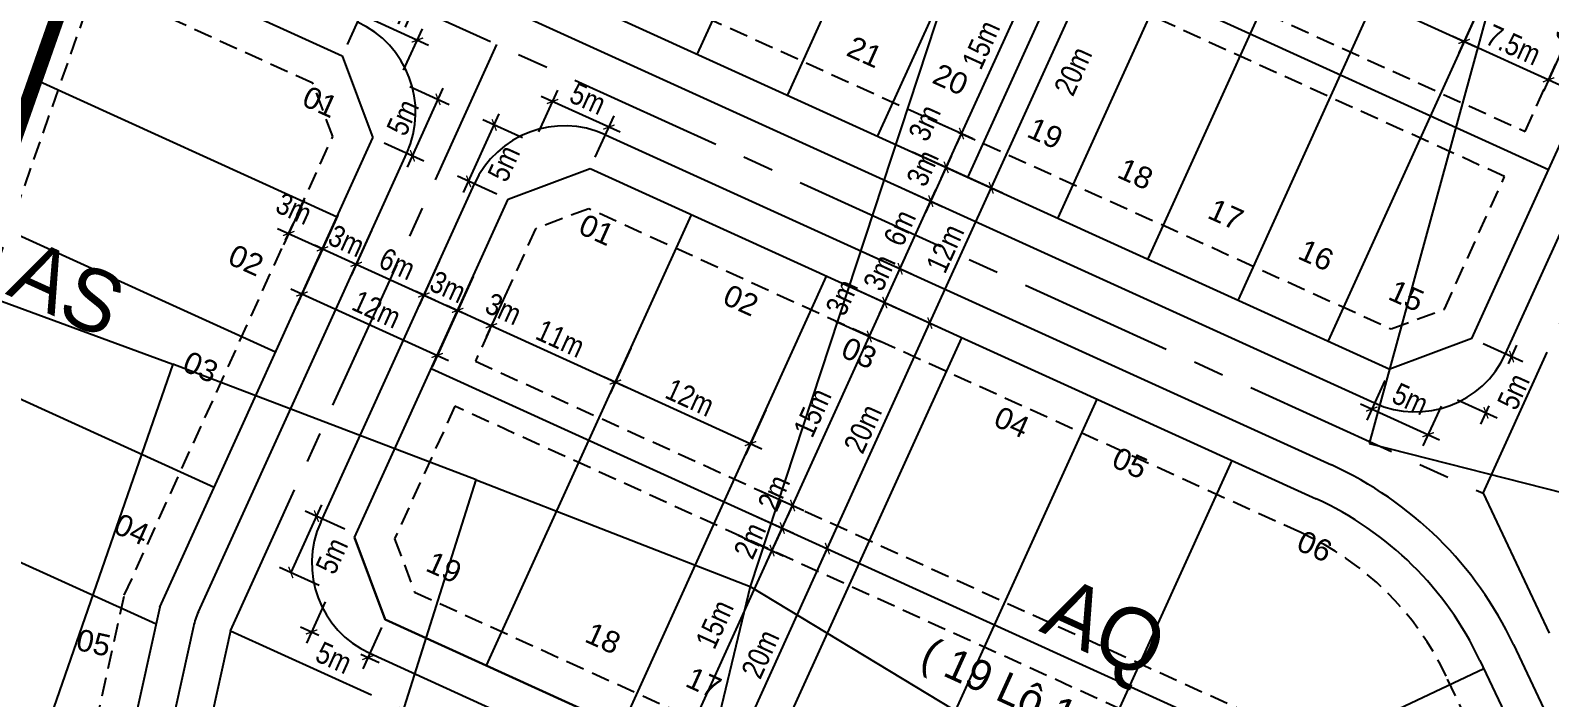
# Model space of a CAD drawing. Extents: x 597165 to 598689, y 1181586 to 1183364.
# Drawn here: x 597400.6 to 597523.4, y 1182816.4 to 1182870.2 of the extents above; entities that cross this region are included whole.
import ezdxf
from ezdxf.enums import TextEntityAlignment as Align

# ---------------------------------------------------------------- set-up
doc = ezdxf.new("R2010")
doc.units = 0
doc.header["$MEASUREMENT"] = 0
for name, pattern in [('CENTER', [2, 1.25, -0.25, 0.25, -0.25]), ('DASHED', [0.75, 0.5, -0.25]), ('LOGIOI', [4, 3, -1])]:
    doc.linetypes.add(name, pattern=pattern)
doc.layers.get('0').update_dxf_attribs({"linetype": 'CONTINUOUS'})
doc.layers.get('DEFPOINTS').update_dxf_attribs({"color": 8, "linetype": 'CONTINUOUS'})
for name, color, linetype in [('CGXD', 3, 'CONTINUOUS'), ('DIM-T', 7, 'CONTINUOUS'), ('DTEXT-TENLO', 4, 'CONTINUOUS'), ('MOCRANH', 7, 'CONTINUOUS'), ('NEN-HT', 8, 'CONTINUOUS'), ('NET-LENGOAI', 4, 'CONTINUOUS'), ('NET-LETRONG', 5, 'CONTINUOUS'), ('NET-PLO', 2, 'CONTINUOUS'), ('NET-TIM', 2, 'CENTER'), ('RANH_QUY_HOACH', 7, 'LOGIOI'), ('RANHGIAODAT', 150, 'LOGIOI'), ('TEXT-SOLO', 7, 'CONTINUOUS')]:
    doc.layers.add(name, color=color, linetype=linetype)
doc.styles.add('AVO', font='VHELVEN.TTF')
doc.styles.add('VHEL-C-R', font='VHELVCN.TTF')
doc.styles.add('VTIMES-R', font='VAPTIMN.TTF')
doc.dimstyles.new('TL1000', dxfattribs={"dimscale": 0, "dimtxt": 2, "dimasz": 0.7, "dimexe": 1, "dimexo": 1, "dimgap": 0.5, "dimtad": 1, "dimdec": 1, "dimzin": 12, "dimtxsty": 'VHEL-C-R', "dimblk1": 'ARCHTICK', "dimblk2": 'ARCHTICK', "dimsah": 1, "dimcen": -0.09, "dimdle": 1, "dimclrd": 256, "dimclre": 256, "dimclrt": 256, "dimazin": 3, "dimtfac": 0.005, "dimtdec": 1, "dimtix": 1, "dimtmove": 0, "dimatfit": 3, "dimtolj": 1, "dimtzin": 0})

# ---------------------------------------------------------------- blocks, each defined once
blk = doc.blocks.new('_ARCHTICK')
at = {"color": 0, "linetype": 'BYBLOCK', "const_width": 0.15}
blk.add_lwpolyline([(-0.5, -0.5), (0.5, 0.5)], dxfattribs=at)
blk = doc.blocks.new('*D796')
at = {"linetype": 'BYBLOCK'}
for p, q in [((597473.12, 1182863.15), (597476.76, 1182861.5)), ((597474.2, 1182858.27), (597475.85, 1182861.91)), ((597471.88, 1182860.42), (597475.52, 1182858.77))]:
    blk.add_line(p, q, dxfattribs=at)
at = {"layer": 'DEFPOINTS', "color": 0, "linetype": 'BYBLOCK'}
for p in [(597472.21, 1182863.57), (597475.85, 1182861.91), (597470.97, 1182860.83)]:
    blk.add_point(p, dxfattribs=at)
at = {"linetype": 'BYBLOCK', "xscale": 0.7, "yscale": 0.7, "zscale": 0.7}
for p, rotation in [((597475.85, 1182861.91), 65.55248368435842), ((597474.61, 1182859.18), 245.5524836843584)]:
    blk.add_blockref('_ARCHTICK', p, dxfattribs=dict(at, rotation=rotation))
at = {"linetype": 'BYBLOCK', "insert": (597472.87, 1182862.77), "char_height": 1.75, "attachment_point": 5, "rotation": 65.5525, "style": 'VHEL-C-R'}
blk.add_mtext('\\A1;3m', dxfattribs=at)
blk = doc.blocks.new('*D795')
at = {"linetype": 'BYBLOCK'}
for p, q in [((597475.44, 1182861), (597482.48, 1182876.48)), ((597479.33, 1182876.81), (597482.97, 1182875.15))]:
    blk.add_line(p, q, dxfattribs=at)
at = {"layer": 'DEFPOINTS', "color": 0, "linetype": 'BYBLOCK'}
for p in [(597478.42, 1182877.22), (597482.06, 1182875.57), (597472.21, 1182863.57)]:
    blk.add_point(p, dxfattribs=at)
at = {"linetype": 'BYBLOCK', "xscale": 0.7, "yscale": 0.7, "zscale": 0.7}
for p, rotation in [((597482.06, 1182875.57), 65.55248368435842), ((597475.85, 1182861.91), 245.5524836843584)]:
    blk.add_blockref('_ARCHTICK', p, dxfattribs=dict(at, rotation=rotation))
at = {"linetype": 'BYBLOCK', "insert": (597477.43, 1182869.08), "char_height": 1.75, "attachment_point": 5, "rotation": 65.5525, "style": 'VHEL-C-R'}
blk.add_mtext('\\A1;15m', dxfattribs=at)
blk = doc.blocks.new('*D790')
at = {"linetype": 'BYBLOCK'}
for p, q in [((597480.16, 1182878.63), (597487.44, 1182875.32)), ((597477.84, 1182856.61), (597486.94, 1182876.64)), ((597471.88, 1182860.42), (597479.16, 1182857.11))]:
    blk.add_line(p, q, dxfattribs=at)
at = {"layer": 'DEFPOINTS', "color": 0, "linetype": 'BYBLOCK'}
for p in [(597479.25, 1182879.04), (597486.53, 1182875.73), (597470.97, 1182860.83)]:
    blk.add_point(p, dxfattribs=at)
at = {"linetype": 'BYBLOCK', "xscale": 0.7, "yscale": 0.7, "zscale": 0.7}
for p, rotation in [((597486.53, 1182875.73), 65.55248368510357), ((597478.25, 1182857.52), 245.5524836851035)]:
    blk.add_blockref('_ARCHTICK', p, dxfattribs=dict(at, rotation=rotation))
at = {"linetype": 'BYBLOCK', "insert": (597484.87, 1182866.95), "char_height": 1.75, "attachment_point": 5, "rotation": 65.5525, "style": 'VHEL-C-R'}
blk.add_mtext('\\A1;20m', dxfattribs=at)
blk = doc.blocks.new('*D788')
at = {"linetype": 'BYBLOCK'}
for p, q in [((597468.16, 1182852.23), (597471.8, 1182850.57)), ((597469.23, 1182847.35), (597471.3, 1182851.9)), ((597466.92, 1182849.5), (597470.56, 1182847.84))]:
    blk.add_line(p, q, dxfattribs=at)
at = {"layer": 'DEFPOINTS', "color": 0, "linetype": 'BYBLOCK'}
for p in [(597467.25, 1182852.64), (597470.89, 1182850.99), (597466, 1182849.91)]:
    blk.add_point(p, dxfattribs=at)
at = {"linetype": 'BYBLOCK', "xscale": 0.7, "yscale": 0.7, "zscale": 0.7}
for p, rotation in [((597470.89, 1182850.99), 65.55248368601504), ((597469.65, 1182848.26), 245.552483686015)]:
    blk.add_blockref('_ARCHTICK', p, dxfattribs=dict(at, rotation=rotation))
at = {"linetype": 'BYBLOCK', "insert": (597469.22, 1182850.68), "char_height": 1.75, "attachment_point": 5, "rotation": 65.5525, "style": 'VHEL-C-R'}
blk.add_mtext('\\A1;3m', dxfattribs=at)
blk = doc.blocks.new('*D787')
at = {"linetype": 'BYBLOCK'}
for p, q in [((597470.64, 1182857.69), (597474.28, 1182856.03)), ((597470.47, 1182850.08), (597473.78, 1182857.36))]:
    blk.add_line(p, q, dxfattribs=at)
at = {"layer": 'DEFPOINTS', "color": 0, "linetype": 'BYBLOCK'}
for p in [(597469.73, 1182858.1), (597473.37, 1182856.45), (597467.25, 1182852.64)]:
    blk.add_point(p, dxfattribs=at)
at = {"linetype": 'BYBLOCK', "xscale": 0.7, "yscale": 0.7, "zscale": 0.7}
for p, rotation in [((597473.37, 1182856.45), 65.55248368601504), ((597470.89, 1182850.99), 245.552483686015)]:
    blk.add_blockref('_ARCHTICK', p, dxfattribs=dict(at, rotation=rotation))
at = {"linetype": 'BYBLOCK', "insert": (597470.86, 1182854.29), "char_height": 1.75, "attachment_point": 5, "rotation": 65.5525, "style": 'VHEL-C-R'}
blk.add_mtext('\\A1;6m', dxfattribs=at)
blk = doc.blocks.new('*D786')
at = {"linetype": 'BYBLOCK'}
for p, q in [((597471.88, 1182860.42), (597475.52, 1182858.77)), ((597472.96, 1182855.54), (597475.03, 1182860.09))]:
    blk.add_line(p, q, dxfattribs=at)
at = {"layer": 'DEFPOINTS', "color": 0, "linetype": 'BYBLOCK'}
for p in [(597470.97, 1182860.83), (597474.61, 1182859.18), (597469.73, 1182858.1)]:
    blk.add_point(p, dxfattribs=at)
at = {"linetype": 'BYBLOCK', "xscale": 0.7, "yscale": 0.7, "zscale": 0.7}
for p, rotation in [((597474.61, 1182859.18), 65.55248368601504), ((597473.37, 1182856.45), 245.552483686015)]:
    blk.add_blockref('_ARCHTICK', p, dxfattribs=dict(at, rotation=rotation))
at = {"linetype": 'BYBLOCK', "insert": (597472.71, 1182859.12), "char_height": 1.75, "attachment_point": 5, "rotation": 65.5525, "style": 'VHEL-C-R'}
blk.add_mtext('\\A1;3m', dxfattribs=at)
blk = doc.blocks.new('*D785')
at = {"linetype": 'BYBLOCK'}
for p, q in [((597471.88, 1182860.42), (597479.16, 1182857.11)), ((597472.87, 1182845.69), (597478.67, 1182858.43)), ((597466.92, 1182849.5), (597474.2, 1182846.19))]:
    blk.add_line(p, q, dxfattribs=at)
at = {"layer": 'DEFPOINTS', "color": 0, "linetype": 'BYBLOCK'}
for p in [(597470.97, 1182860.83), (597478.25, 1182857.52), (597466, 1182849.91)]:
    blk.add_point(p, dxfattribs=at)
at = {"linetype": 'BYBLOCK', "xscale": 0.7, "yscale": 0.7, "zscale": 0.7}
for p, rotation in [((597478.25, 1182857.52), 65.55248368587644), ((597473.29, 1182846.6), 245.5524836858764)]:
    blk.add_blockref('_ARCHTICK', p, dxfattribs=dict(at, rotation=rotation))
at = {"linetype": 'BYBLOCK', "insert": (597474.52, 1182852.63), "char_height": 1.75, "attachment_point": 5, "rotation": 65.5525, "style": 'VHEL-C-R'}
blk.add_mtext('\\A1;12m', dxfattribs=at)
blk = doc.blocks.new('*D783')
at = {"linetype": 'BYBLOCK'}
for p, q in [((597457.81, 1182829.47), (597461.45, 1182827.81)), ((597453.92, 1182813.66), (597460.96, 1182829.14))]:
    blk.add_line(p, q, dxfattribs=at)
at = {"layer": 'DEFPOINTS', "color": 0, "linetype": 'BYBLOCK'}
for p in [(597456.9, 1182829.88), (597460.54, 1182828.23), (597450.69, 1182816.23)]:
    blk.add_point(p, dxfattribs=at)
at = {"linetype": 'BYBLOCK', "xscale": 0.7, "yscale": 0.7, "zscale": 0.7}
for p, rotation in [((597460.54, 1182828.23), 65.55248368435842), ((597454.33, 1182814.57), 245.5524836843584)]:
    blk.add_blockref('_ARCHTICK', p, dxfattribs=dict(at, rotation=rotation))
at = {"linetype": 'BYBLOCK', "insert": (597455.9, 1182822.28), "char_height": 1.75, "attachment_point": 5, "rotation": 65.5525, "style": 'VHEL-C-R'}
blk.add_mtext('\\A1;15m', dxfattribs=at)
blk = doc.blocks.new('*D782')
at = {"linetype": 'BYBLOCK'}
for p, q in [((597458.64, 1182831.29), (597462.28, 1182829.63)), ((597460.13, 1182827.32), (597461.37, 1182830.05))]:
    blk.add_line(p, q, dxfattribs=at)
at = {"layer": 'DEFPOINTS', "color": 0, "linetype": 'BYBLOCK'}
for p in [(597457.73, 1182831.7), (597456.9, 1182829.88), (597461.37, 1182830.05)]:
    blk.add_point(p, dxfattribs=at)
at = {"linetype": 'BYBLOCK', "xscale": 0.7, "yscale": 0.7, "zscale": 0.7}
for p, rotation in [((597461.37, 1182830.05), 65.55248368435842), ((597460.54, 1182828.23), 245.5524836843584)]:
    blk.add_blockref('_ARCHTICK', p, dxfattribs=dict(at, rotation=rotation))
at = {"linetype": 'BYBLOCK', "insert": (597458.74, 1182829.04), "char_height": 1.75, "attachment_point": 5, "rotation": 65.5525, "style": 'VHEL-C-R'}
blk.add_mtext('\\A1;2m', dxfattribs=at)
blk = doc.blocks.new('*D781')
at = {"linetype": 'BYBLOCK'}
for p, q in [((597459.47, 1182833.11), (597463.11, 1182831.46)), ((597460.96, 1182829.14), (597462.2, 1182831.87))]:
    blk.add_line(p, q, dxfattribs=at)
at = {"layer": 'DEFPOINTS', "color": 0, "linetype": 'BYBLOCK'}
for p in [(597458.56, 1182833.52), (597462.2, 1182831.87), (597457.73, 1182831.7)]:
    blk.add_point(p, dxfattribs=at)
at = {"linetype": 'BYBLOCK', "xscale": 0.7, "yscale": 0.7, "zscale": 0.7}
for p, rotation in [((597462.2, 1182831.87), 65.55248368435842), ((597461.37, 1182830.05), 245.5524836843584)]:
    blk.add_blockref('_ARCHTICK', p, dxfattribs=dict(at, rotation=rotation))
at = {"linetype": 'BYBLOCK', "insert": (597460.68, 1182832.89), "char_height": 1.75, "attachment_point": 5, "rotation": 65.5525, "style": 'VHEL-C-R'}
blk.add_mtext('\\A1;2m', dxfattribs=at)
blk = doc.blocks.new('*D780')
at = {"linetype": 'BYBLOCK'}
for p, q in [((597465.67, 1182846.77), (597469.31, 1182845.11)), ((597461.78, 1182830.96), (597468.82, 1182846.43))]:
    blk.add_line(p, q, dxfattribs=at)
at = {"layer": 'DEFPOINTS', "color": 0, "linetype": 'BYBLOCK'}
for p in [(597464.76, 1182847.18), (597468.4, 1182845.52), (597458.56, 1182833.52)]:
    blk.add_point(p, dxfattribs=at)
at = {"linetype": 'BYBLOCK', "xscale": 0.7, "yscale": 0.7, "zscale": 0.7}
for p, rotation in [((597468.4, 1182845.52), 65.55248368435842), ((597462.2, 1182831.87), 245.5524836843584)]:
    blk.add_blockref('_ARCHTICK', p, dxfattribs=dict(at, rotation=rotation))
at = {"linetype": 'BYBLOCK', "insert": (597463.81, 1182839.37), "char_height": 1.75, "attachment_point": 5, "rotation": 65.5525, "style": 'VHEL-C-R'}
blk.add_mtext('\\A1;15m', dxfattribs=at)
blk = doc.blocks.new('*D779')
at = {"linetype": 'BYBLOCK'}
for p, q in [((597466.92, 1182849.5), (597470.56, 1182847.84)), ((597467.99, 1182844.61), (597469.65, 1182848.26))]:
    blk.add_line(p, q, dxfattribs=at)
at = {"layer": 'DEFPOINTS', "color": 0, "linetype": 'BYBLOCK'}
for p in [(597466, 1182849.91), (597469.65, 1182848.26), (597464.76, 1182847.18)]:
    blk.add_point(p, dxfattribs=at)
at = {"linetype": 'BYBLOCK', "xscale": 0.7, "yscale": 0.7, "zscale": 0.7}
for p, rotation in [((597469.65, 1182848.26), 65.55248368435842), ((597468.4, 1182845.52), 245.5524836843584)]:
    blk.add_blockref('_ARCHTICK', p, dxfattribs=dict(at, rotation=rotation))
at = {"linetype": 'BYBLOCK', "insert": (597466.18, 1182848.68), "char_height": 1.75, "attachment_point": 5, "rotation": 65.5525, "style": 'VHEL-C-R'}
blk.add_mtext('\\A1;3m', dxfattribs=at)
blk = doc.blocks.new('*D778')
at = {"linetype": 'BYBLOCK'}
for p, q in [((597458.64, 1182831.29), (597465.92, 1182827.98)), ((597456.32, 1182809.28), (597465.42, 1182829.3)), ((597450.36, 1182813.08), (597457.64, 1182809.77))]:
    blk.add_line(p, q, dxfattribs=at)
at = {"layer": 'DEFPOINTS', "color": 0, "linetype": 'BYBLOCK'}
for p in [(597457.73, 1182831.7), (597465.01, 1182828.39), (597449.45, 1182813.5)]:
    blk.add_point(p, dxfattribs=at)
at = {"linetype": 'BYBLOCK', "xscale": 0.7, "yscale": 0.7, "zscale": 0.7}
for p, rotation in [((597465.01, 1182828.39), 65.55248368510357), ((597456.73, 1182810.19), 245.5524836851035)]:
    blk.add_blockref('_ARCHTICK', p, dxfattribs=dict(at, rotation=rotation))
at = {"linetype": 'BYBLOCK', "insert": (597459.6, 1182819.87), "char_height": 1.75, "attachment_point": 5, "rotation": 65.5525, "style": 'VHEL-C-R'}
blk.add_mtext('\\A1;20m', dxfattribs=at)
blk = doc.blocks.new('*D777')
at = {"linetype": 'BYBLOCK'}
for p, q in [((597466.92, 1182849.5), (597474.2, 1182846.19)), ((597464.6, 1182827.48), (597473.7, 1182847.51)), ((597458.64, 1182831.29), (597465.92, 1182827.98))]:
    blk.add_line(p, q, dxfattribs=at)
at = {"layer": 'DEFPOINTS', "color": 0, "linetype": 'BYBLOCK'}
for p in [(597466, 1182849.91), (597473.29, 1182846.6), (597457.73, 1182831.7)]:
    blk.add_point(p, dxfattribs=at)
at = {"linetype": 'BYBLOCK', "xscale": 0.7, "yscale": 0.7, "zscale": 0.7}
for p, rotation in [((597473.29, 1182846.6), 65.55248368510357), ((597465.01, 1182828.39), 245.5524836851035)]:
    blk.add_blockref('_ARCHTICK', p, dxfattribs=dict(at, rotation=rotation))
at = {"linetype": 'BYBLOCK', "insert": (597467.88, 1182838.07), "char_height": 1.75, "attachment_point": 5, "rotation": 65.5525, "style": 'VHEL-C-R'}
blk.add_mtext('\\A1;20m', dxfattribs=at)
blk = doc.blocks.new('*D771')
at = {"linetype": 'BYBLOCK'}
for p, q in [((597508.27, 1182873.08), (597517.37, 1182868.94)), ((597517.7, 1182872.09), (597516.05, 1182868.44))]:
    blk.add_line(p, q, dxfattribs=at)
at = {"layer": 'DEFPOINTS', "color": 0, "linetype": 'BYBLOCK'}
for p in [(597510.83, 1182876.3), (597518.11, 1182873), (597516.46, 1182869.35)]:
    blk.add_point(p, dxfattribs=at)
at = {"linetype": 'BYBLOCK', "xscale": 0.7, "yscale": 0.7, "zscale": 0.7}
for p, rotation in [((597509.18, 1182872.66), 155.5697747363077), ((597516.46, 1182869.35), 335.5697747363077)]:
    blk.add_blockref('_ARCHTICK', p, dxfattribs=dict(at, rotation=rotation))
at = {"linetype": 'BYBLOCK', "insert": (597513.39, 1182872.28), "char_height": 1.75, "attachment_point": 5, "rotation": 335.5698, "style": 'VHEL-C-R'}
blk.add_mtext('\\A1;8m', dxfattribs=at)
blk = doc.blocks.new('*D770')
at = {"linetype": 'BYBLOCK'}
for p, q in [((597515.55, 1182869.77), (597524.2, 1182865.84)), ((597524.53, 1182868.98), (597522.88, 1182865.34))]:
    blk.add_line(p, q, dxfattribs=at)
at = {"layer": 'DEFPOINTS', "color": 0, "linetype": 'BYBLOCK'}
for p in [(597518.11, 1182873), (597524.94, 1182869.89), (597523.29, 1182866.25)]:
    blk.add_point(p, dxfattribs=at)
at = {"linetype": 'BYBLOCK', "xscale": 0.7, "yscale": 0.7, "zscale": 0.7}
for p, rotation in [((597516.46, 1182869.35), 155.5697747363077), ((597523.29, 1182866.25), 335.5697747363077)]:
    blk.add_blockref('_ARCHTICK', p, dxfattribs=dict(at, rotation=rotation))
at = {"linetype": 'BYBLOCK', "insert": (597520.45, 1182869.07), "char_height": 1.75, "attachment_point": 5, "rotation": 335.5698, "style": 'VHEL-C-R'}
blk.add_mtext('\\A1;7.5m', dxfattribs=at)
blk = doc.blocks.new('*D769')
at = {"linetype": 'BYBLOCK'}
for p, q in [((597527.26, 1182867.73), (597525.61, 1182864.1)), ((597522.38, 1182866.67), (597526.02, 1182865.01))]:
    blk.add_line(p, q, dxfattribs=at)
at = {"layer": 'DEFPOINTS', "color": 0, "linetype": 'BYBLOCK'}
for p in [(597524.94, 1182869.89), (597527.67, 1182868.65), (597526.02, 1182865.01)]:
    blk.add_point(p, dxfattribs=at)
at = {"linetype": 'BYBLOCK', "xscale": 0.7, "yscale": 0.7, "zscale": 0.7}
for p, rotation in [((597523.29, 1182866.25), 155.5697747363077), ((597526.02, 1182865.01), 335.5697747363077)]:
    blk.add_blockref('_ARCHTICK', p, dxfattribs=dict(at, rotation=rotation))
at = {"linetype": 'BYBLOCK', "insert": (597525.34, 1182869.98), "char_height": 1.75, "attachment_point": 5, "rotation": 335.5698, "style": 'VHEL-C-R'}
blk.add_mtext('\\A1;3m', dxfattribs=at)
blk = doc.blocks.new('*D764')
at = {"linetype": 'BYBLOCK'}
for p, q in [((597425.45, 1182855.33), (597423.8, 1182851.69)), ((597428.18, 1182854.08), (597426.53, 1182850.44)), ((597424.21, 1182852.6), (597423.57, 1182852.89)), ((597424.21, 1182852.6), (597426.94, 1182851.35)), ((597426.94, 1182851.35), (597427.58, 1182851.06))]:
    blk.add_line(p, q, dxfattribs=at)
at = {"layer": 'DEFPOINTS', "color": 0, "linetype": 'BYBLOCK'}
for p in [(597425.87, 1182856.24), (597428.6, 1182855), (597426.94, 1182851.35)]:
    blk.add_point(p, dxfattribs=at)
at = {"linetype": 'BYBLOCK', "xscale": 0.7, "yscale": 0.7, "zscale": 0.7}
for p, rotation in [((597424.21, 1182852.6), 335.5524836771825), ((597426.94, 1182851.35), 155.5524836771825)]:
    blk.add_blockref('_ARCHTICK', p, dxfattribs=dict(at, rotation=rotation))
at = {"linetype": 'BYBLOCK', "insert": (597426.15, 1182853.24), "char_height": 1.75, "attachment_point": 5, "rotation": 335.5525, "style": 'VHEL-C-R'}
blk.add_mtext('\\A1;3m', dxfattribs=at)
blk = doc.blocks.new('*D763')
at = {"linetype": 'BYBLOCK'}
for p, q in [((597426.03, 1182851.77), (597433.31, 1182848.46)), ((597433.64, 1182851.6), (597431.99, 1182847.96))]:
    blk.add_line(p, q, dxfattribs=at)
at = {"layer": 'DEFPOINTS', "color": 0, "linetype": 'BYBLOCK'}
for p in [(597428.6, 1182855), (597434.06, 1182852.51), (597432.4, 1182848.87)]:
    blk.add_point(p, dxfattribs=at)
at = {"linetype": 'BYBLOCK', "xscale": 0.7, "yscale": 0.7, "zscale": 0.7}
for p, rotation in [((597426.94, 1182851.35), 155.5524836771825), ((597432.4, 1182848.87), 335.5524836771825)]:
    blk.add_blockref('_ARCHTICK', p, dxfattribs=dict(at, rotation=rotation))
at = {"linetype": 'BYBLOCK', "insert": (597430.25, 1182851.38), "char_height": 1.75, "attachment_point": 5, "rotation": 335.5525, "style": 'VHEL-C-R'}
blk.add_mtext('\\A1;6m', dxfattribs=at)
blk = doc.blocks.new('*D762')
at = {"linetype": 'BYBLOCK'}
for p, q in [((597436.38, 1182850.36), (597434.72, 1182846.72)), ((597432.4, 1182848.87), (597431.77, 1182849.16)), ((597432.4, 1182848.87), (597435.13, 1182847.63)), ((597435.13, 1182847.63), (597435.77, 1182847.34))]:
    blk.add_line(p, q, dxfattribs=at)
at = {"layer": 'DEFPOINTS', "color": 0, "linetype": 'BYBLOCK'}
for p in [(597434.06, 1182852.51), (597436.79, 1182851.27), (597435.13, 1182847.63)]:
    blk.add_point(p, dxfattribs=at)
at = {"linetype": 'BYBLOCK', "xscale": 0.7, "yscale": 0.7, "zscale": 0.7}
for p, rotation in [((597432.4, 1182848.87), 335.5524836771825), ((597435.13, 1182847.63), 155.5524836771825)]:
    blk.add_blockref('_ARCHTICK', p, dxfattribs=dict(at, rotation=rotation))
at = {"linetype": 'BYBLOCK', "insert": (597434.35, 1182849.52), "char_height": 1.75, "attachment_point": 5, "rotation": 335.5525, "style": 'VHEL-C-R'}
blk.add_mtext('\\A1;3m', dxfattribs=at)
blk = doc.blocks.new('*D761')
at = {"linetype": 'BYBLOCK'}
for p, q in [((597425.45, 1182855.33), (597422.14, 1182848.04)), ((597436.38, 1182850.36), (597433.06, 1182843.08)), ((597421.64, 1182849.37), (597434.39, 1182843.57))]:
    blk.add_line(p, q, dxfattribs=at)
at = {"layer": 'DEFPOINTS', "color": 0, "linetype": 'BYBLOCK'}
for p in [(597425.87, 1182856.24), (597436.79, 1182851.27), (597433.48, 1182843.99)]:
    blk.add_point(p, dxfattribs=at)
at = {"linetype": 'BYBLOCK', "xscale": 0.7, "yscale": 0.7, "zscale": 0.7}
for p, rotation in [((597422.55, 1182848.95), 155.5524836841284), ((597433.48, 1182843.99), 335.5524836841283)]:
    blk.add_blockref('_ARCHTICK', p, dxfattribs=dict(at, rotation=rotation))
at = {"linetype": 'BYBLOCK', "insert": (597428.59, 1182847.72), "char_height": 1.75, "attachment_point": 5, "rotation": 335.5525, "style": 'VHEL-C-R'}
blk.add_mtext('\\A1;12m', dxfattribs=at)
blk = doc.blocks.new('*D760')
at = {"linetype": 'BYBLOCK'}
for p, q in [((597436.38, 1182850.36), (597434.72, 1182846.72)), ((597439.11, 1182849.12), (597437.45, 1182845.48)), ((597434.22, 1182848.04), (597437.86, 1182846.39))]:
    blk.add_line(p, q, dxfattribs=at)
at = {"layer": 'DEFPOINTS', "color": 0, "linetype": 'BYBLOCK'}
for p in [(597436.79, 1182851.27), (597439.52, 1182850.03), (597437.86, 1182846.39)]:
    blk.add_point(p, dxfattribs=at)
at = {"linetype": 'BYBLOCK', "xscale": 0.7, "yscale": 0.7, "zscale": 0.7}
for p, rotation in [((597435.13, 1182847.63), 155.5524836762623), ((597437.86, 1182846.39), 335.5524836762623)]:
    blk.add_blockref('_ARCHTICK', p, dxfattribs=dict(at, rotation=rotation))
at = {"linetype": 'BYBLOCK', "insert": (597438.84, 1182847.74), "char_height": 1.75, "attachment_point": 5, "rotation": 335.5525, "style": 'VHEL-C-R'}
blk.add_mtext('\\A1;3m', dxfattribs=at)
blk = doc.blocks.new('*D759')
at = {"linetype": 'BYBLOCK'}
for p, q in [((597436.95, 1182846.8), (597448.79, 1182841.42)), ((597449.12, 1182844.57), (597447.46, 1182840.92))]:
    blk.add_line(p, q, dxfattribs=at)
at = {"layer": 'DEFPOINTS', "color": 0, "linetype": 'BYBLOCK'}
for p in [(597439.52, 1182850.03), (597449.53, 1182845.48), (597447.88, 1182841.84)]:
    blk.add_point(p, dxfattribs=at)
at = {"linetype": 'BYBLOCK', "xscale": 0.7, "yscale": 0.7, "zscale": 0.7}
for p, rotation in [((597437.86, 1182846.39), 155.5524836762623), ((597447.88, 1182841.84), 335.5524836762623)]:
    blk.add_blockref('_ARCHTICK', p, dxfattribs=dict(at, rotation=rotation))
at = {"linetype": 'BYBLOCK', "insert": (597443.44, 1182845.36), "char_height": 1.75, "attachment_point": 5, "rotation": 335.5525, "style": 'VHEL-C-R'}
blk.add_mtext('\\A1;11m', dxfattribs=at)
blk = doc.blocks.new('*D758')
at = {"linetype": 'BYBLOCK'}
for p, q in [((597446.97, 1182842.25), (597459.71, 1182836.45)), ((597460.04, 1182839.6), (597458.39, 1182835.96))]:
    blk.add_line(p, q, dxfattribs=at)
at = {"layer": 'DEFPOINTS', "color": 0, "linetype": 'BYBLOCK'}
for p in [(597449.53, 1182845.48), (597460.46, 1182840.51), (597458.8, 1182836.87)]:
    blk.add_point(p, dxfattribs=at)
at = {"linetype": 'BYBLOCK', "xscale": 0.7, "yscale": 0.7, "zscale": 0.7}
for p, rotation in [((597447.88, 1182841.84), 155.5524836762623), ((597458.8, 1182836.87), 335.5524836762623)]:
    blk.add_blockref('_ARCHTICK', p, dxfattribs=dict(at, rotation=rotation))
at = {"linetype": 'BYBLOCK', "insert": (597453.91, 1182840.6), "char_height": 1.75, "attachment_point": 5, "rotation": 335.5525, "style": 'VHEL-C-R'}
blk.add_mtext('\\A1;12m', dxfattribs=at)
blk = doc.blocks.new('*D757')
at = {"linetype": 'BYBLOCK'}
for p, q in [((597422.72, 1182856.57), (597421.06, 1182852.93)), ((597425.45, 1182855.33), (597423.8, 1182851.69)), ((597420.57, 1182854.25), (597424.21, 1182852.6))]:
    blk.add_line(p, q, dxfattribs=at)
at = {"layer": 'DEFPOINTS', "color": 0, "linetype": 'BYBLOCK'}
for p in [(597423.13, 1182857.48), (597425.87, 1182856.24), (597424.21, 1182852.6)]:
    blk.add_point(p, dxfattribs=at)
at = {"linetype": 'BYBLOCK', "xscale": 0.7, "yscale": 0.7, "zscale": 0.7}
for p, rotation in [((597421.48, 1182853.84), 155.5524836762623), ((597424.21, 1182852.6), 335.5524836762623)]:
    blk.add_blockref('_ARCHTICK', p, dxfattribs=dict(at, rotation=rotation))
at = {"linetype": 'BYBLOCK', "insert": (597421.91, 1182855.84), "char_height": 1.75, "attachment_point": 5, "rotation": 335.5525, "style": 'VHEL-C-R'}
blk.add_mtext('\\A1;3m', dxfattribs=at)
blk = doc.blocks.new('*D611')
at = {"linetype": 'BYBLOCK'}
for p, q in [((597510.05, 1182841.97), (597508.59, 1182838.75)), ((597508.09, 1182840.08), (597514.47, 1182837.18)), ((597514.6, 1182839.9), (597513.14, 1182836.68))]:
    blk.add_line(p, q, dxfattribs=at)
at = {"layer": 'DEFPOINTS', "color": 0, "linetype": 'BYBLOCK'}
for p in [(597510.47, 1182842.88), (597515.02, 1182840.81), (597513.56, 1182837.59)]:
    blk.add_point(p, dxfattribs=at)
at = {"linetype": 'BYBLOCK', "xscale": 0.7, "yscale": 0.7, "zscale": 0.7}
for p, rotation in [((597509, 1182839.66), 155.5524836872288), ((597513.56, 1182837.59), 335.5524836872287)]:
    blk.add_blockref('_ARCHTICK', p, dxfattribs=dict(at, rotation=rotation))
at = {"linetype": 'BYBLOCK', "insert": (597512.12, 1182840.47), "char_height": 1.75, "attachment_point": 5, "rotation": 335.5525, "style": 'VHEL-C-R'}
blk.add_mtext('\\A1;5m', dxfattribs=at)
blk = doc.blocks.new('*D610')
at = {"linetype": 'BYBLOCK'}
for p, q in [((597518, 1182844.95), (597521.21, 1182843.49)), ((597520.71, 1182844.81), (597520.03, 1182843.32)), ((597515.93, 1182840.4), (597519.14, 1182838.94)), ((597517.82, 1182838.44), (597518.49, 1182839.93))]:
    blk.add_line(p, q, dxfattribs=at)
at = {"layer": 'DEFPOINTS', "color": 0, "linetype": 'BYBLOCK'}
for p in [(597517.09, 1182845.36), (597515.02, 1182840.81), (597518.23, 1182839.35)]:
    blk.add_point(p, dxfattribs=at)
at = {"linetype": 'BYBLOCK', "xscale": 0.7, "yscale": 0.7, "zscale": 0.7}
for p, rotation in [((597520.3, 1182843.9), 65.55248368479992), ((597518.23, 1182839.35), 245.5524836848)]:
    blk.add_blockref('_ARCHTICK', p, dxfattribs=dict(at, rotation=rotation))
at = {"linetype": 'BYBLOCK', "insert": (597520.46, 1182841.08), "char_height": 1.75, "attachment_point": 5, "rotation": 65.5525, "style": 'VHEL-C-R'}
blk.add_mtext('\\A1;5m', dxfattribs=at)
blk = doc.blocks.new('*D609')
at = {"linetype": 'BYBLOCK'}
for p, q in [((597431.07, 1182859.2), (597433.96, 1182865.58)), ((597431.27, 1182865.7), (597434.46, 1182864.25)), ((597429.2, 1182861.15), (597432.39, 1182859.7))]:
    blk.add_line(p, q, dxfattribs=at)
at = {"layer": 'DEFPOINTS', "color": 0, "linetype": 'BYBLOCK'}
for p in [(597430.36, 1182866.12), (597433.55, 1182864.67), (597428.29, 1182861.57)]:
    blk.add_point(p, dxfattribs=at)
at = {"linetype": 'BYBLOCK', "xscale": 0.7, "yscale": 0.7, "zscale": 0.7}
for p, rotation in [((597433.55, 1182864.67), 65.55248368612459), ((597431.48, 1182860.11), 245.5524836861246)]:
    blk.add_blockref('_ARCHTICK', p, dxfattribs=dict(at, rotation=rotation))
at = {"linetype": 'BYBLOCK', "insert": (597430.7, 1182863.22), "char_height": 1.75, "attachment_point": 5, "rotation": 65.5525, "style": 'VHEL-C-R'}
blk.add_mtext('\\A1;5m', dxfattribs=at)
blk = doc.blocks.new('*D608')
at = {"linetype": 'BYBLOCK'}
for p, q in [((597426.22, 1182869.1), (597427.74, 1182872.44)), ((597426.42, 1182871.95), (597432.79, 1182869.05)), ((597430.77, 1182867.03), (597432.29, 1182870.37))]:
    blk.add_line(p, q, dxfattribs=at)
at = {"layer": 'DEFPOINTS', "color": 0, "linetype": 'BYBLOCK'}
for p in [(597431.88, 1182869.46), (597425.81, 1182868.19), (597430.36, 1182866.12)]:
    blk.add_point(p, dxfattribs=at)
at = {"linetype": 'BYBLOCK', "xscale": 0.7, "yscale": 0.7, "zscale": 0.7}
for p, rotation in [((597427.33, 1182871.53), 155.5524836866767), ((597431.88, 1182869.46), 335.5524836866767)]:
    blk.add_blockref('_ARCHTICK', p, dxfattribs=dict(at, rotation=rotation))
at = {"linetype": 'BYBLOCK', "insert": (597430.18, 1182871.77), "char_height": 1.75, "attachment_point": 5, "rotation": 335.5525, "style": 'VHEL-C-R'}
blk.add_mtext('\\A1;5m', dxfattribs=at)
blk = doc.blocks.new('*D607')
at = {"linetype": 'BYBLOCK'}
for p, q in [((597435.6, 1182857.14), (597438.5, 1182863.51)), ((597440.37, 1182861.56), (597437.18, 1182863.02)), ((597438.3, 1182857.01), (597435.11, 1182858.46))]:
    blk.add_line(p, q, dxfattribs=at)
at = {"layer": 'DEFPOINTS', "color": 0, "linetype": 'BYBLOCK'}
for p in [(597438.09, 1182862.6), (597441.28, 1182861.15), (597439.21, 1182856.6)]:
    blk.add_point(p, dxfattribs=at)
at = {"linetype": 'BYBLOCK', "xscale": 0.7, "yscale": 0.7, "zscale": 0.7}
for p, rotation in [((597438.09, 1182862.6), 65.55248368248135), ((597436.02, 1182858.05), 245.5524836824814)]:
    blk.add_blockref('_ARCHTICK', p, dxfattribs=dict(at, rotation=rotation))
at = {"linetype": 'BYBLOCK', "insert": (597438.87, 1182859.5), "char_height": 1.75, "attachment_point": 5, "rotation": 65.5525, "style": 'VHEL-C-R'}
blk.add_mtext('\\A1;5m', dxfattribs=at)
blk = doc.blocks.new('*D606')
at = {"linetype": 'BYBLOCK'}
for p, q in [((597441.69, 1182862.06), (597443.22, 1182865.41)), ((597448.26, 1182862.01), (597441.89, 1182864.91)), ((597446.25, 1182859.99), (597447.77, 1182863.34))]:
    blk.add_line(p, q, dxfattribs=at)
at = {"layer": 'DEFPOINTS', "color": 0, "linetype": 'BYBLOCK'}
for p in [(597442.8, 1182864.5), (597441.28, 1182861.15), (597445.83, 1182859.08)]:
    blk.add_point(p, dxfattribs=at)
at = {"linetype": 'BYBLOCK', "xscale": 0.7, "yscale": 0.7, "zscale": 0.7}
for p, rotation in [((597442.8, 1182864.5), 155.5524836807149), ((597447.35, 1182862.43), 335.5524836807148)]:
    blk.add_blockref('_ARCHTICK', p, dxfattribs=dict(at, rotation=rotation))
at = {"linetype": 'BYBLOCK', "insert": (597445.66, 1182864.73), "char_height": 1.75, "attachment_point": 5, "rotation": 335.5525, "style": 'VHEL-C-R'}
blk.add_mtext('\\A1;5m', dxfattribs=at)
blk = doc.blocks.new('*D605')
at = {"linetype": 'BYBLOCK'}
for p, q in [((597424.14, 1182831.92), (597421.65, 1182826.46)), ((597426.01, 1182829.97), (597422.81, 1182831.42)), ((597423.94, 1182825.42), (597420.74, 1182826.87))]:
    blk.add_line(p, q, dxfattribs=at)
at = {"layer": 'DEFPOINTS', "color": 0, "linetype": 'BYBLOCK'}
for p in [(597426.92, 1182829.56), (597421.65, 1182826.46), (597424.85, 1182825)]:
    blk.add_point(p, dxfattribs=at)
at = {"linetype": 'BYBLOCK', "xscale": 0.7, "yscale": 0.7, "zscale": 0.7}
for p, rotation in [((597423.72, 1182831.01), 65.55248368711855), ((597421.65, 1182826.46), 245.5524836871186)]:
    blk.add_blockref('_ARCHTICK', p, dxfattribs=dict(at, rotation=rotation))
at = {"linetype": 'BYBLOCK', "insert": (597424.97, 1182827.81), "char_height": 1.75, "attachment_point": 5, "rotation": 65.5525, "style": 'VHEL-C-R'}
blk.add_mtext('\\A1;5m', dxfattribs=at)
blk = doc.blocks.new('*D604')
at = {"linetype": 'BYBLOCK'}
for p, q in [((597424.43, 1182824.09), (597422.91, 1182820.75)), ((597422.42, 1182822.07), (597423.91, 1182821.39)), ((597428.99, 1182822.02), (597427.46, 1182818.68)), ((597428.79, 1182819.17), (597427.3, 1182819.85))]:
    blk.add_line(p, q, dxfattribs=at)
at = {"layer": 'DEFPOINTS', "color": 0, "linetype": 'BYBLOCK'}
for p in [(597424.85, 1182825), (597429.4, 1182822.93), (597423.33, 1182821.66)]:
    blk.add_point(p, dxfattribs=at)
at = {"linetype": 'BYBLOCK', "xscale": 0.7, "yscale": 0.7, "zscale": 0.7}
for p, rotation in [((597423.33, 1182821.66), 155.5524836896576), ((597427.88, 1182819.59), 335.5524836896576)]:
    blk.add_blockref('_ARCHTICK', p, dxfattribs=dict(at, rotation=rotation))
at = {"linetype": 'BYBLOCK', "insert": (597425.13, 1182819.57), "char_height": 1.75, "attachment_point": 5, "rotation": 335.5525, "style": 'VHEL-C-R'}
blk.add_mtext('\\A1;5m', dxfattribs=at)

msp = doc.modelspace()

# ---------------------------------------------------------------- linework, layer by layer
at = {"layer": 'CGXD', "linetype": 'DASHED', "ltscale": 3}
for points in [[(597421.5726, 1182923.9367), (597416.4845, 1182909.7725), (597521.3915, 1182862.0796), (597526.2574, 1182872.7828), (597524.6475, 1182877.0767)], [(597415.1276, 1182905.9954), (597410.0395, 1182891.8312), (597510.5763, 1182846.1251), (597514.8702, 1182847.735), (597519.7361, 1182858.4382)], [(597425.0424, 1182861.6757), (597423.4325, 1182865.9696), (597405.834, 1182873.9703), (597396.6521, 1182847.8231), (597376.34, 1182758.3188), (597376.159, 1182757.201), (597391.4818, 1182764.4384), (597396.2128, 1182770.3677), (597408.1973, 1182824.6225)], [(597497.0629, 1182811.6244), (597434.9072, 1182839.8817), (597430.0413, 1182829.1785), (597431.6512, 1182824.8846), (597485.8485, 1182800.2454), (597503.2872, 1182763.3244), (597507.6041, 1182761.7772), (597518.2353, 1182766.7986)]]:
    msp.add_lwpolyline(points, close=True, dxfattribs=at)
msp.add_lwpolyline([(597445.7225, 1182855.8362), (597441.4286, 1182854.2262), (597436.5627, 1182843.523), (597500.0534, 1182814.6588), (597521.8521, 1182768.5069), (597532.4833, 1182773.5283), (597534.0304, 1182777.8452), (597515.0259, 1182818.0814, 0.17754181), (597503.2574, 1182829.6796)], format="xyb", close=True, dxfattribs=at)
at = {"layer": 'MOCRANH'}
msp.add_lwpolyline([(598297.3967, 1182239.54), (598213.8261, 1182511.342), (598335.1729, 1182835.3919), (598344.6661, 1182860.743), (597547.8605, 1183222.9796), (597536.9709, 1183198.2708), (597494.1637, 1183101.1393), (597439.7212, 1182974.4588), (597407.6696, 1182885.2338), (597394.7271, 1182848.3776), (597374.3757, 1182758.7003), (597340.8217, 1182551.4599), (597340.2111, 1182461.6352), (597341.3721, 1182437.3595)], dxfattribs=at)
msp.add_lwpolyline([(598297.3967, 1182239.54), (598213.8261, 1182511.342), (598335.1729, 1182835.3919), (598344.6661, 1182860.743), (597547.8605, 1183222.9796), (597536.9709, 1183198.2708), (597494.1637, 1183101.1393), (597439.7212, 1182974.4588), (597407.6696, 1182885.2338), (597394.7271, 1182848.3776), (597374.3757, 1182758.7003), (597340.8217, 1182551.4599), (597340.2111, 1182461.6352), (597341.3721, 1182437.3595)], dxfattribs=at)
at = {"layer": 'NEN-HT', "linetype": 'CONTINUOUS'}
for p, q in [((597525.42, 1182897.54), (597508.78, 1182836.89)), ((597478.37, 1182884.87), (597458.78, 1182825.34)), ((597393.53, 1182850.1), (597412.13, 1182843.29)), ((597412.13, 1182843.29), (597396.21, 1182797.49)), ((597436.63, 1182833.95), (597412.13, 1182843.29)), ((597508.78, 1182836.89), (597546.47, 1182827.28)), ((597422.76, 1182790.07), (597436.63, 1182833.95)), ((597436.63, 1182833.95), (597458.78, 1182825.34)), ((597458.78, 1182825.34), (597448.08, 1182781.02)), ((597458.78, 1182825.34), (597487.55, 1182807.92))]:
    msp.add_line(p, q, dxfattribs=at)
at = {"layer": 'NET-LENGOAI', "ltscale": 20}
for p, q in [((597409.1972, 1182885.6232), (597509.2243, 1182840.1488)), ((597519.8179, 1182844.1206), (597533.4753, 1182874.1619)), ((597447.0744, 1182861.8125), (597505.7406, 1182835.1416)), ((597414.1809, 1182823.2866), (597431.0187, 1182860.3238)), ((597424.065, 1182830.5304), (597436.4808, 1182857.8406)), ((597413.7842, 1182822.0976), (597401.7953, 1182767.8225)), ((597428.0369, 1182819.9368), (597474.6874, 1182798.7285)), ((597520.4512, 1182820.6439), (597540.4135, 1182778.3798))]:
    msp.add_line(p, q, dxfattribs=at)
for centre, radius, start, end in [((597423.736, 1182863.6347), 8, 335.552484, 65.552484), ((597443.7635, 1182854.5298), 8, 65.552484, 155.552484), ((597512.5352, 1182847.4315), 8, 245.552484, 335.552484), ((597493.3248, 1182807.8314), 30, 25.282517, 65.552484), ((597431.3477, 1182827.2195), 8, 155.552484, 245.552484), ((597419.643, 1182820.8035), 6, 155.552484, 167.54388)]:
    msp.add_arc(centre, radius, start, end, dxfattribs=at)
at = {"layer": 'NET-LETRONG'}
for p, q in [((597410.2037, 1182888.4611), (597510.4659, 1182842.8798)), ((597406.1776, 1182877.1095), (597425.8053, 1182868.1864)), ((597517.0869, 1182845.3622), (597529.5027, 1182872.6724)), ((597425.8053, 1182868.1864), (597428.2877, 1182861.5654)), ((597411.0587, 1182823.6677), (597428.2877, 1182861.5654)), ((597439.2118, 1182856.5991), (597445.8328, 1182859.0815)), ((597445.8328, 1182859.0815), (597504.499, 1182832.4106)), ((597426.796, 1182829.2888), (597439.2118, 1182856.5991)), ((597517.0869, 1182845.3622), (597510.4659, 1182842.8798)), ((597426.796, 1182829.2888), (597429.2784, 1182822.6678)), ((597429.2784, 1182822.6678), (597426.796, 1182829.2888)), ((597411.0587, 1182823.6677), (597398.9921, 1182769.0408)), ((597429.2784, 1182822.6678), (597483.6056, 1182797.9696)), ((597483.6056, 1182797.9696), (597429.2784, 1182822.6678))]:
    msp.add_line(p, q, dxfattribs=at)
at = {"layer": 'NET-LETRONG', "ltscale": 20}
msp.add_line((597517.7385, 1182819.3626), (597537.2738, 1182778.0028), dxfattribs=at)
at = {"layer": 'NET-LETRONG'}
msp.add_arc((597493.3248, 1182807.8314), 27, 25.282517, 65.552484, dxfattribs=at)
at = {"layer": 'NET-PLO'}
for p, q in [((597416.8746, 1182907.3981), (597523.2948, 1182859.0173)), ((597471.0418, 1182904.7709), (597454.4984, 1182868.3523)), ((597478.3246, 1182901.46), (597461.7812, 1182865.0414)), ((597485.6073, 1182898.1491), (597469.0639, 1182861.7305)), ((597492.89, 1182894.8383), (597476.3466, 1182858.4196)), ((597500.1727, 1182891.5274), (597483.6293, 1182855.1088)), ((597507.4555, 1182888.2165), (597490.9121, 1182851.7979)), ((597514.7382, 1182884.9056), (597498.1948, 1182848.487)), ((597522.0209, 1182881.5948), (597505.4775, 1182845.1761)), ((597401.0123, 1182866.2759), (597425.3907, 1182855.193)), ((597437.4715, 1182818.9431), (597454.0259, 1182855.3567)), ((597397.0206, 1182854.9087), (597420.4244, 1182844.2689)), ((597448.3956, 1182813.9768), (597464.95, 1182850.3904)), ((597459.3197, 1182809.0105), (597475.8741, 1182845.4241)), ((597393.5735, 1182843.294), (597415.4581, 1182833.3448)), ((597433.0039, 1182842.9439), (597498.5582, 1182813.1416)), ((597470.2438, 1182804.0441), (597486.7981, 1182840.4578)), ((597481.1679, 1182799.0778), (597497.7222, 1182835.4915)), ((597390.8617, 1182831.3449), (597410.7566, 1182822.3003)), ((597518.0551, 1182818.6924), (597499.9708, 1182810.1507))]:
    msp.add_line(p, q, dxfattribs=at)
at = {"layer": 'NET-TIM', "ltscale": 10}
for p, q in [((597517.9965, 1182832.8653), (597541.1726, 1182883.8444)), ((597408.1907, 1182882.7853), (597517.9965, 1182832.8653)), ((597416.7815, 1182821.7582), (597438.3022, 1182869.096)), ((597517.9965, 1182832.8653), (597548.2511, 1182768.8105)), ((597416.7815, 1182821.7582), (597403.1375, 1182759.9903)), ((597416.7815, 1182821.7582), (597473.4458, 1182795.9975))]:
    msp.add_line(p, q, dxfattribs=at)
at = {"layer": 'RANH_QUY_HOACH', "color": 1, "linetype": 'DASHED', "ltscale": 20, "const_width": 1.2, "flags": 128}
msp.add_lwpolyline([(598213.8261, 1182511.342), (598335.1729, 1182835.3919), (598344.6661, 1182860.743), (597547.8605, 1183222.9796), (597536.9709, 1183198.2708), (597494.1637, 1183101.1393), (597439.7212, 1182974.4588), (597407.6696, 1182885.2338), (597394.7271, 1182848.3776), (597374.3757, 1182758.7003), (597340.8217, 1182551.4599), (597340.2111, 1182461.6352), (597341.3721, 1182437.3595), (597345.3594, 1182366.2568), (597347.4489, 1182325.7368), (597346.6708, 1182267.2097), (597396.7196, 1181936.6184), (597442.3642, 1181957.8696), (597465.633, 1181971.3486), (597501.0995, 1181986.0417), (597656.5869, 1182038.5657), (597738.2962, 1182063.5406), (597807.4868, 1182085.32), (597867.7896, 1182104.3029), (597882.6286, 1182108.9741), (597915.464, 1182119.3104), (597990.1043, 1182142.8066), (598023.5178, 1182153.3249), (598090.3046, 1182174.3489), (598179.3376, 1182202.3758), (598297.3967, 1182239.54)], close=True, dxfattribs=at)
at = {"layer": 'RANH_QUY_HOACH', "color": 1, "linetype": 'CONTINUOUS', "ltscale": 20, "flags": 128}
msp.add_lwpolyline([(598297.3967, 1182239.54), (598213.8261, 1182511.342), (598335.1729, 1182835.3919), (598344.6661, 1182860.743), (597547.8605, 1183222.9796), (597536.9709, 1183198.2708), (597494.1637, 1183101.1393), (597439.7212, 1182974.4588), (597407.6696, 1182885.2338), (597394.7271, 1182848.3776), (597374.3757, 1182758.7003), (597340.8217, 1182551.4599), (597340.2111, 1182461.6352), (597341.3721, 1182437.3595)], dxfattribs=at)
at = {"layer": 'RANHGIAODAT', "color": 160, "linetype": 'CONTINUOUS', "ltscale": 2.5}
msp.add_lwpolyline([(598293.6241, 1182251.8099), (598213.8261, 1182511.342), (598335.1729, 1182835.3919), (598335.1729, 1182835.3919), (598335.1729, 1182835.3919), (598335.1729, 1182835.3919), (597536.9709, 1183198.2708), (597536.9709, 1183198.2708), (597536.9709, 1183198.2708), (597536.9709, 1183198.2708), (597536.9709, 1183198.2708), (597536.9709, 1183198.2708), (597536.9709, 1183198.2708), (597536.9709, 1183198.2708), (597536.9709, 1183198.2708), (597494.1637, 1183101.1393), (597439.7212, 1182974.4588), (597407.6696, 1182885.2338), (597394.7271, 1182848.3776), (597374.3757, 1182758.7003), (597340.8217, 1182551.4599), (597340.2111, 1182461.6352), (597341.3721, 1182437.3595)], dxfattribs=at)

# ---------------------------------------------------------------- texts
at = {"layer": 'DTEXT-TENLO', "style": 'VTIMES-R'}
for s, height, p in [('AS', 5, (597402.5735, 1182847.1331)), ('AQ', 5, (597486.4305, 1182819.7584)), ('( 19 Loâ 12m x 20m)', 2.5, (597485.5682, 1182813.028))]:
    msp.add_text(s, height=height, rotation=335.552484, dxfattribs=at).set_placement(p, align=Align.CENTER)
at = {"layer": 'TEXT-SOLO', "color": 3, "style": 'AVO'}
for s, rotation, p in [('21', 335.786661, (597467.673, 1182867.7011)), ('20', 335.786661, (597474.6136, 1182865.4868)), ('01', 335.786661, (597423.6709, 1182863.6758)), ('19', 335.786661, (597482.2654, 1182861.139)), ('18', 335.786661, (597489.5616, 1182857.8579)), ('17', 335.786661, (597496.8578, 1182854.5768)), ('01', 335.786661, (597446.0108, 1182853.339)), ('02', 335.786661, (597417.6784, 1182850.8797)), ('16', 335.786661, (597504.154, 1182851.2957)), ('02', 335.786661, (597457.6701, 1182847.6481)), ('15', 335.786661, (597511.4502, 1182848.0146)), ('03', 335.786661, (597467.2217, 1182843.3922)), ('03', 335.786661, (597414.0103, 1182842.2632)), ('04', 335.786661, (597479.5587, 1182837.8049)), ('05', 335.786661, (597489.1021, 1182834.5069)), ('04', 335.786661, (597408.4312, 1182829.1586)), ('06', 335.786661, (597504.0342, 1182827.7871)), ('19', 335.786661, (597433.6838, 1182826.0838)), ('18', 335.786661, (597446.5378, 1182820.3557)), ('05', 347.54388, (597405.527, 1182819.9397)), ('17', 335.786661, (597454.6625, 1182816.7551))]:
    msp.add_text(s, height=1.75, rotation=rotation, dxfattribs=at).set_placement(p, align=Align.CENTER)

# ---------------------------------------------------------------- dimensions: what is measured, and where the dimension line sits
at = {"layer": 'DIM-T'}
for base, p1, p2, angle, override, picture, middle, dimtype in [((597486.531, 1182875.7309), (597470.9711, 1182860.835), (597479.2483, 1182879.0418), 65.552484, {"dimscale": 1, "dimtxt": 1.75, "dimpost": 'm'}, '*D790', (597484.8724, 1182866.9544), 161), ((597482.0619, 1182875.5657), (597472.2126, 1182863.566), (597478.4205, 1182877.2211), 65.552484, {"dimscale": 1, "dimtxt": 1.75, "dimpost": 'm', "dimse1": 1}, '*D795', (597477.4274, 1182869.0767), 160), ((597526.0208, 1182865.0107), (597524.9408, 1182869.8869), (597527.6719, 1182868.6453), 335.569775, {"dimscale": 1, "dimtxt": 1.75, "dimpost": 'm', "dimse1": 1}, '*D769', (597525.3408, 1182869.9755), 160), ((597433.5508, 1182864.6651), (597428.2877, 1182861.5654), (597430.357, 1182866.1171), 65.552484, {"dimscale": 1, "dimtxt": 1.75, "dimpost": 'm'}, '*D609', (597430.6976, 1182863.216), 161), ((597475.854, 1182861.9106), (597470.9711, 1182860.835), (597472.2126, 1182863.566), 65.552484, {"dimscale": 1, "dimtxt": 1.75, "dimpost": 'm'}, '*D796', (597472.8668, 1182862.766), 161), ((597438.0874, 1182862.6027), (597439.2118, 1182856.5991), (597441.2811, 1182861.1508), 65.552484, {"dimscale": 1, "dimtxt": 1.75, "dimpost": 'm'}, '*D607', (597438.8712, 1182859.5001), 161), ((597474.6124, 1182859.1795), (597469.7295, 1182858.1039), (597470.9711, 1182860.835), 65.552484, {"dimscale": 1, "dimtxt": 1.75, "dimpost": 'm', "dimse1": 1}, '*D786', (597472.7127, 1182859.1212), 160), ((597424.2098, 1182852.5954), (597423.1342, 1182857.4784), (597425.8653, 1182856.2368), 335.552484, {"dimscale": 1, "dimtxt": 1.75, "dimpost": 'm'}, '*D757', (597421.9053, 1182855.8375), 161), ((597470.8877, 1182850.9865), (597466.0048, 1182849.9109), (597467.2463, 1182852.6419), 65.552484, {"dimscale": 1, "dimtxt": 1.75, "dimpost": 'm'}, '*D788', (597469.2169, 1182850.6788), 161), ((597437.8649, 1182846.3876), (597436.7893, 1182851.2705), (597439.5204, 1182850.0289), 335.552484, {"dimscale": 1, "dimtxt": 1.75, "dimpost": 'm'}, '*D760', (597438.8357, 1182847.7385), 161), ((597469.6461, 1182848.2554), (597464.7632, 1182847.1799), (597466.0048, 1182849.9109), 65.552484, {"dimscale": 1, "dimtxt": 1.75, "dimpost": 'm', "dimse1": 1}, '*D779', (597466.1805, 1182848.6791), 160), ((597468.4045, 1182845.5244), (597458.5553, 1182833.5247), (597464.7632, 1182847.1799), 65.552484, {"dimscale": 1, "dimtxt": 1.75, "dimpost": 'm', "dimse1": 1}, '*D780', (597463.8056, 1182839.3658), 160), ((597518.2289, 1182839.3506), (597517.0869, 1182845.3622), (597515.0176, 1182840.8105), 245.552484, {"dimscale": 1, "dimtxt": 1.75, "dimpost": 'm'}, '*D610', (597520.4618, 1182841.0817), 161), ((597513.5551, 1182837.5936), (597510.4659, 1182842.8798), (597515.0176, 1182840.8105), 335.552484, {"dimscale": 1, "dimtxt": 1.75, "dimpost": 'm'}, '*D611', (597512.1161, 1182840.469), 161), ((597462.1966, 1182831.8693), (597457.7276, 1182831.7041), (597458.5553, 1182833.5247), 65.552484, {"dimscale": 1, "dimtxt": 1.75, "dimpost": 'm', "dimse1": 1}, '*D781', (597460.6807, 1182832.8935), 160), ((597421.6543, 1182826.456), (597426.9174, 1182829.5558), (597424.8481, 1182825.0041), 245.552484, {"dimscale": 1, "dimtxt": 1.75, "dimpost": 'm'}, '*D605', (597424.9675, 1182827.8075), 161), ((597461.3689, 1182830.0486), (597456.8998, 1182829.8834), (597457.7276, 1182831.7041), 65.552484, {"dimscale": 1, "dimtxt": 1.75, "dimpost": 'm', "dimse1": 1}, '*D782', (597458.7407, 1182829.0367), 160), ((597460.5412, 1182828.2279), (597450.692, 1182816.2283), (597456.8998, 1182829.8834), 65.552484, {"dimscale": 1, "dimtxt": 1.75, "dimpost": 'm', "dimse1": 1}, '*D783', (597455.9003, 1182822.2785), 160), ((597423.3268, 1182821.6578), (597429.3998, 1182822.9348), (597424.8481, 1182825.0041), 155.552484, {"dimscale": 1, "dimtxt": 1.75, "dimpost": 'm'}, '*D604', (597425.1253, 1182819.5731), 161)]:
    dim = msp.add_linear_dim(base=base, p1=p1, p2=p2, angle=angle, dimstyle='TL1000', override=override, dxfattribs=at)
    dim.commit()
    dim.dimension.update_dxf_attribs({"geometry": picture, "text_midpoint": middle, "dimtype": dimtype})
for base, p1, p2, angle, picture, middle in [((597516.4603, 1182869.3537), (597510.8309, 1182876.3042), (597518.1146, 1182872.9955), 335.569775, '*D771', (597513.3948, 1182872.2769)), ((597523.2894, 1182866.2515), (597518.1146, 1182872.9955), (597524.9408, 1182869.8869), 335.569775, '*D770', (597520.4513, 1182869.0715)), ((597473.3709, 1182856.4485), (597467.2463, 1182852.6419), (597469.7295, 1182858.1039), 65.552484, '*D787', (597470.8606, 1182854.2943)), ((597432.4029, 1182848.8707), (597428.5963, 1182854.9952), (597434.0583, 1182852.5121), 335.552484, '*D763', (597430.2486, 1182851.381)), ((597435.1339, 1182847.6291), (597434.0583, 1182852.5121), (597436.7893, 1182851.2705), 335.552484, '*D762', (597434.3452, 1182849.5186)), ((597447.8787, 1182841.8351), (597439.5204, 1182850.0289), (597449.5341, 1182845.4765), 335.552484, '*D759', (597443.4409, 1182845.363)), ((597458.8028, 1182836.8688), (597449.5341, 1182845.4765), (597460.4582, 1182840.5101), 335.552484, '*D758', (597453.9098, 1182840.6037))]:
    dim = msp.add_linear_dim(base=base, p1=p1, p2=p2, angle=angle, dimstyle='TL1000', override={"dimscale": 1, "dimtxt": 1.75, "dimpost": 'm', "dimse1": 1}, dxfattribs=at)
    dim.commit()
    dim.dimension.update_dxf_attribs({"geometry": picture, "text_midpoint": middle})
for p1, p2, distance, picture, middle in [((597425.8053, 1182868.1864), (597430.357, 1182866.1171), 3.6758, '*D608', (597430.1792, 1182871.7667)), ((597445.8328, 1182859.0815), (597441.2811, 1182861.1508), -3.6758, '*D606', (597445.655, 1182864.7311)), ((597466.0048, 1182849.9109), (597470.9711, 1182860.835), -8, '*D785', (597474.5189, 1182852.6311)), ((597425.8653, 1182856.2368), (597436.7893, 1182851.2705), -8, '*D761', (597428.5855, 1182847.7226)), ((597425.8653, 1182856.2368), (597428.5963, 1182854.9952), -4, '*D764', (597426.1521, 1182853.2434)), ((597457.7276, 1182831.7041), (597466.0048, 1182849.9109), -8, '*D777', (597467.8802, 1182838.0734)), ((597449.4504, 1182813.4972), (597457.7276, 1182831.7041), -8, '*D778', (597459.603, 1182819.8666))]:
    dim = msp.add_aligned_dim(p1=p1, p2=p2, distance=distance, dimstyle='TL1000', override={"dimscale": 1, "dimtxt": 1.75, "dimpost": 'm'}, dxfattribs=at)
    dim.commit()
    dim.dimension.update_dxf_attribs({"geometry": picture, "text_midpoint": middle})

doc.saveas('drawing.dxf')
